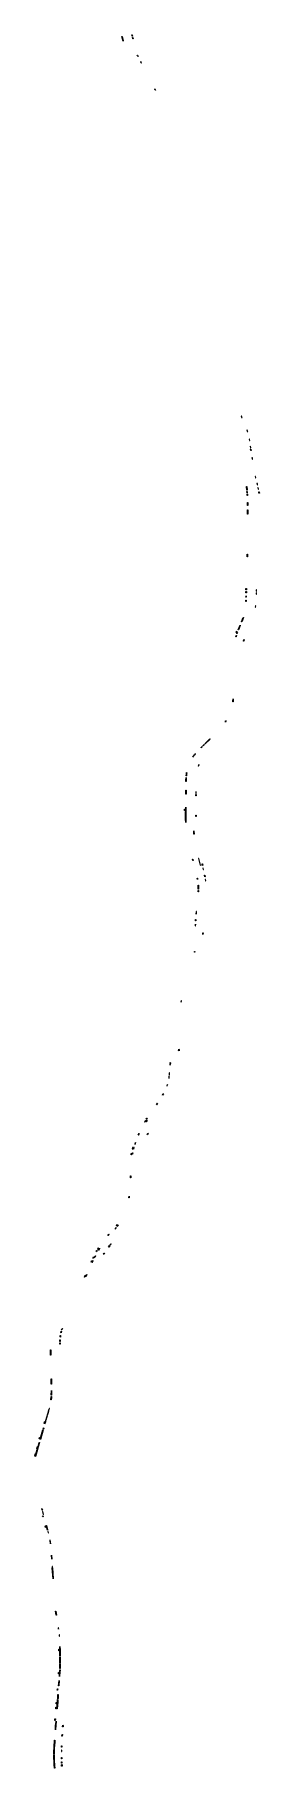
# Model space of a CAD drawing. Header units: metres. Extents: x 105338 to 106162, y 111797 to 118130.
import ezdxf

# ---------------------------------------------------------------- set-up
doc = ezdxf.new("R2010")
doc.units = ezdxf.units.M
doc.layers.add('35-RH-SUDS-ZONAS', color=92, linetype='CONTINUOUS', lineweight=20)

msp = doc.modelspace()

# ---------------------------------------------------------------- linework, layer by layer
at = {"layer": '35-RH-SUDS-ZONAS'}
for points in [[(105663.152, 118106.7283), (105662.2854, 118106.4856), (105658.3415, 118122.5184), (105659.2199, 118122.7146), (105663.152, 118106.7283)], [(105663.152, 118106.7283), (105662.2854, 118106.4856), (105658.3415, 118122.5184), (105659.2199, 118122.7146), (105663.152, 118106.7283)], [(105696.6149, 118124.6108), (105695.5382, 118124.3882), (105694.4857, 118129.4806), (105695.5625, 118129.7031), (105696.6149, 118124.6108)], [(105698.7603, 118114.2301), (105697.6836, 118114.0076), (105696.6311, 118119.1), (105697.734, 118119.2861), (105698.7603, 118114.2301)], [(105716.4977, 118049.7155), (105714.2728, 118054.4417), (105715.3585, 118054.9527), (105717.5731, 118050.2479), (105716.4977, 118049.7155)], [(105728.9655, 118026.2487), (105730.3677, 118027.0192), (105727.8636, 118031.5766), (105726.4611, 118030.8066), (105728.9655, 118026.2487)], [(105781.4846, 117926.9825), (105780.3265, 117926.3946), (105778.0592, 117931.0739), (105779.1251, 117931.6165), (105781.4846, 117926.9825)], [(106096.4905, 116730.8434), (106097.9753, 116731.4395), (106096.0853, 116736.2839), (106094.5943, 116735.702), (106096.4905, 116730.8434)], [(106116.93, 116685.0268), (106115.4088, 116684.4864), (106117.1488, 116679.6374), (106118.6706, 116680.1268), (106116.93, 116685.0268)], [(106125.1358, 116651.9331), (106124.0065, 116651.7528), (106124.7796, 116646.6246), (106125.9558, 116646.7982), (106125.1358, 116651.9331)], [(106129.4997, 116626.0994), (106127.9175, 116625.8645), (106128.6806, 116620.7209), (106130.2633, 116620.9557), (106129.4997, 116626.0994)], [(106131.486, 116610.3685), (106130.299, 116610.1923), (106129.5358, 116615.3361), (106130.7228, 116615.5122), (106131.486, 116610.3685)], [(106135.7231, 116584.1586), (106134.1405, 116583.9236), (106134.9036, 116578.7801), (106136.4868, 116579.015), (106135.7231, 116584.1586)], [(106116.3097, 116465.7243), (106115.4126, 116465.6517), (106114.3361, 116478.9797), (106115.2332, 116479.0521), (106116.3097, 116465.7243)], [(106147.4345, 116516.2763), (106146.2667, 116515.9999), (106147.4643, 116510.9395), (106148.632, 116511.216), (106147.4345, 116516.2763)], [(106153.9684, 116490.5495), (106152.4395, 116490.2035), (106153.5669, 116485.1522), (106155.1008, 116485.4743), (106153.9684, 116490.5495)], [(106157.1777, 116475.0162), (106156.0071, 116474.7551), (106157.1345, 116469.7038), (106158.31, 116469.941), (106157.1777, 116475.0162)], [(106117.2093, 116454.5869), (106116.3122, 116454.5144), (106115.8393, 116460.3689), (106116.7364, 116460.4415), (106117.2093, 116454.5869)], [(106117.7206, 116446.5929), (106116.878, 116446.5291), (106116.5016, 116451.2331), (106117.3987, 116451.3056), (106117.7206, 116446.5929)], [(106118.8991, 116409.7251), (106117.9998, 116409.7295), (106118.0352, 116420.441), (106118.9352, 116420.4459), (106118.8991, 116409.7251)], [(106161.5639, 116454.3915), (106159.9762, 116454.1923), (106159.1761, 116459.2795), (106160.7552, 116459.5282), (106161.5639, 116454.3915)], [(106118.7536, 116378.5064), (106117.8542, 116378.5109), (106117.9306, 116393.9857), (106118.8306, 116393.9813), (106118.7536, 116378.5064)], [(106117.9816, 116222.1524), (106117.0817, 116222.1569), (106117.1275, 116231.4282), (106118.0275, 116231.4238), (106117.9816, 116222.1524)], [(106113.7321, 116090.6961), (106112.1406, 116090.7051), (106112.1695, 116095.905), (106113.7577, 116095.8963), (106113.7321, 116090.6961)], [(106113.7845, 116101.2961), (106112.2004, 116101.3049), (106112.2293, 116106.5048), (106113.8101, 116106.496), (106113.7845, 116101.2961)], [(106150.9828, 116091.2386), (106149.8828, 116091.245), (106149.8523, 116086.045), (106150.9528, 116086.0387), (106150.9828, 116091.2386)], [(106151.045, 116101.8384), (106149.945, 116101.8449), (106149.9145, 116096.645), (106151.0145, 116096.6385), (106151.045, 116101.8384)], [(106113.2667, 116058.8464), (106111.6669, 116058.9113), (106111.8782, 116064.107), (106113.4748, 116064.0771), (106113.2667, 116058.8464)], [(106113.6503, 116074.7965), (106112.4502, 116074.8033), (106112.4793, 116080.0033), (106113.6664, 116079.956), (106113.6503, 116074.7965)], [(106148.2757, 116042.9306), (106147.191, 116043.1036), (106146.3701, 116037.9688), (106147.4565, 116037.7957), (106148.2757, 116042.9306)], [(106091.5544, 115971.6421), (106084.8645, 115955.05), (106084.0298, 115955.3865), (106090.7198, 115971.9786), (106091.5544, 115971.6421)], [(106096.0733, 115985.2192), (106102.1966, 116000.4058), (106103.0313, 116000.0692), (106096.908, 115984.8826), (106096.0733, 115985.2192)], [(106076.1705, 115929.9097), (106075.1342, 115930.2129), (106076.5998, 115935.2021), (106077.6706, 115934.9017), (106076.1705, 115929.9097)], [(106077.2526, 115945.2066), (106076.1294, 115945.6267), (106077.9514, 115950.4971), (106079.0669, 115950.0563), (106077.2526, 115945.2066)], [(106079.4679, 115940.3212), (106078.4506, 115940.6573), (106080.2489, 115945.5364), (106081.2667, 115945.2), (106079.4679, 115940.3212)], [(106104.4736, 115919.7587), (106105.5488, 115919.5258), (106104.4147, 115914.4436), (106103.3332, 115914.6476), (106104.4736, 115919.7587)], [(106065.5346, 115693.0397), (106064.3342, 115693.0929), (106064.5641, 115698.2878), (106065.7648, 115698.2792), (106065.5346, 115693.0397)], [(106065.7697, 115699.5028), (106064.8694, 115699.5049), (106064.9833, 115703.9074), (106065.8831, 115703.8868), (106065.7697, 115699.5028)], [(106037.2924, 115618.3682), (106035.9925, 115619.3035), (106039.0298, 115623.5243), (106040.3694, 115622.6485), (106037.2924, 115618.3682)], [(105948.8484, 115524.9399), (105948.2198, 115525.584), (105951.5356, 115528.7955), (105952.16, 115528.1498), (105948.8484, 115524.9399)], [(105955.9507, 115531.8131), (105955.325, 115532.4601), (105959.2317, 115536.2379), (105959.8574, 115535.5909), (105955.9507, 115531.8131)], [(105962.9378, 115538.5402), (105962.3122, 115539.1872), (105980.506, 115556.7805), (105981.1316, 115556.1336), (105962.9378, 115538.5402)], [(105918.2326, 115490.0095), (105918.2326, 115490.0095), (105924.2303, 115498.4781), (105927.5453, 115502.4822), (105926.8595, 115503.0651), (105923.5767, 115498.9679), (105920.4761, 115494.8027), (105917.4946, 115490.5002), (105918.2326, 115490.0095)], [(105941.0139, 115462.6149), (105939.9059, 115463.0824), (105937.86, 115458.2239), (105939.0051, 115457.8323), (105941.0139, 115462.6149)], [(105893.2831, 115400.8881), (105892.3822, 115400.897), (105892.43, 115406.5691), (105892.9474, 115416.529), (105893.813, 115416.4339), (105893.3434, 115407.0083), (105893.2831, 115400.8881)], [(105894.3142, 115421.9334), (105893.4196, 115422.0087), (105894.2057, 115428.8954), (105894.9304, 115433.8543), (105895.8175, 115433.6978), (105895.063, 115428.4909), (105894.3142, 115421.9334)], [(105892.8657, 115355.2222), (105891.9658, 115355.2279), (105892.0548, 115369.4227), (105892.9548, 115369.417), (105892.8657, 115355.2222)], [(105930.2815, 115348.7932), (105928.6816, 115348.8052), (105928.7222, 115354.0054), (105930.3222, 115353.993), (105930.2815, 115348.7932)], [(105930.4585, 115363.2144), (105928.8586, 115363.2269), (105928.8179, 115358.0266), (105930.4179, 115358.0146), (105930.4585, 115363.2144)], [(105888.892, 115295.658), (105887.692, 115295.6655), (105887.7241, 115300.8654), (105888.9246, 115300.858), (105888.892, 115295.658)], [(105892.4196, 115277.0087), (105892.3624, 115265.2071), (105892.5586, 115251.6333), (105891.6589, 115251.6108), (105891.4624, 115265.2033), (105891.5196, 115277.0131), (105892.4196, 115277.0087)], [(105891.5284, 115278.8224), (105891.6707, 115308.2015), (105892.5707, 115308.1959), (105892.4283, 115278.818), (105891.5284, 115278.8224)], [(105929.7952, 115278.4152), (105929.7554, 115273.2167), (105928.1555, 115273.2292), (105928.1961, 115278.4294), (105929.7952, 115278.4152)], [(105922.6988, 115208.7441), (105921.1836, 115208.6642), (105920.9463, 115221.7508), (105921.6411, 115221.7419), (105922.6988, 115208.7441)], [(105918.9694, 115112.9389), (105918.0959, 115112.7221), (105916.7599, 115118.1071), (105917.6334, 115118.3238), (105918.9694, 115112.9389)], [(105940.3329, 115120.3867), (105938.8199, 115120.0925), (105945.0555, 115095.3262), (105945.689, 115095.4729), (105940.3329, 115120.3867)], [(105952.925, 115100.4576), (105954.0179, 115095.3737), (105952.4542, 115095.0371), (105951.3612, 115100.1214), (105952.925, 115100.4576)], [(105955.9848, 115084.9307), (105954.8116, 115084.6784), (105955.9044, 115079.5951), (105957.0776, 115079.8473), (105955.9848, 115084.9307)], [(105935.4298, 115043.5378), (105934.5424, 115043.3878), (105933.7294, 115047.7488), (105934.6118, 115047.9262), (105935.4298, 115043.5378)], [(105938.4267, 115008.1218), (105937.5268, 115008.1394), (105937.5033, 115014.1881), (105937.1619, 115022.6927), (105938.0606, 115022.7652), (105938.3606, 115015.9505), (105938.4267, 115008.1218)], [(105963.031, 115054.0217), (105961.4525, 115053.7112), (105960.3793, 115058.7722), (105961.9435, 115059.1067), (105963.031, 115054.0217)], [(105964.691, 115043.4427), (105963.5134, 115043.2116), (105964.5086, 115038.1419), (105965.691, 115038.3483), (105964.691, 115043.4427)], [(105938.1152, 114998.553), (105937.2166, 114998.605), (105937.4387, 115003.8834), (105938.3282, 115003.8537), (105938.1152, 114998.553)], [(105927.9408, 114897.3332), (105928.839, 114897.2765), (105928.5869, 114893.0126), (105927.6884, 114893.0639), (105927.9408, 114897.3332)], [(105927.9408, 114897.3332), (105928.839, 114897.2765), (105928.5869, 114893.0126), (105927.6884, 114893.0639), (105927.9408, 114897.3332)], [(105930.3944, 114926.3801), (105929.4156, 114916.4281), (105930.3177, 114916.3394), (105931.2965, 114926.2914), (105930.3944, 114926.3801)], [(105930.3944, 114926.3801), (105929.4156, 114916.4281), (105930.3177, 114916.3394), (105931.2965, 114926.2914), (105930.3944, 114926.3801)], [(105930.3944, 114926.3801), (105929.4156, 114916.4281), (105930.3177, 114916.3394), (105931.2965, 114926.2914), (105930.3944, 114926.3801)], [(105930.3944, 114926.3801), (105929.4156, 114916.4281), (105930.3177, 114916.3394), (105931.2965, 114926.2914), (105930.3944, 114926.3801)], [(105927.8489, 114880.3656), (105926.9503, 114880.4152), (105926.655, 114874.636), (105927.554, 114874.5945), (105927.8489, 114880.3656)], [(105927.8489, 114880.3656), (105926.9503, 114880.4152), (105926.655, 114874.636), (105927.554, 114874.5945), (105927.8489, 114880.3656)], [(105927.8489, 114880.3656), (105926.9503, 114880.4152), (105926.655, 114874.636), (105927.554, 114874.5945), (105927.8489, 114880.3656)], [(105927.8489, 114880.3656), (105926.9503, 114880.4152), (105926.655, 114874.636), (105927.554, 114874.5945), (105927.8489, 114880.3656)], [(105954.3791, 114848.2676), (105955.08, 114848.2429), (105954.897, 114843.0461), (105954.1959, 114843.0566), (105954.3791, 114848.2676)], [(105954.3791, 114848.2676), (105955.08, 114848.2429), (105954.897, 114843.0461), (105954.1959, 114843.0566), (105954.3791, 114848.2676)], [(105954.3791, 114848.2676), (105955.08, 114848.2429), (105954.897, 114843.0461), (105954.1959, 114843.0566), (105954.3791, 114848.2676)], [(105954.3791, 114848.2676), (105955.08, 114848.2429), (105954.897, 114843.0461), (105954.1959, 114843.0566), (105954.3791, 114848.2676)], [(105925.3477, 114780.0702), (105925.2791, 114777.9794), (105924.452, 114778.0628), (105924.4482, 114780.0685), (105925.3477, 114780.0397), (105925.3477, 114780.0702)], [(105876.4408, 114600.8473), (105875.5914, 114601.1449), (105873.9381, 114596.4261), (105874.7875, 114596.1285), (105876.4408, 114600.8473)], [(105876.4408, 114600.8473), (105875.5914, 114601.1449), (105873.9381, 114596.4261), (105874.7875, 114596.1285), (105876.4408, 114600.8473)], [(105876.4408, 114600.8473), (105875.5914, 114601.1449), (105873.9381, 114596.4261), (105874.7875, 114596.1285), (105876.4408, 114600.8473)], [(105876.4408, 114600.8473), (105875.5914, 114601.1449), (105873.9381, 114596.4261), (105874.7875, 114596.1285), (105876.4408, 114600.8473)], [(105866.6772, 114423.2124), (105868.256, 114422.9554), (105867.4503, 114418.0175), (105865.8685, 114418.2579), (105866.6772, 114423.2124)], [(105866.6772, 114423.2124), (105868.256, 114422.9554), (105867.4503, 114418.0175), (105865.8685, 114418.2579), (105866.6772, 114423.2124)], [(105830.5205, 114317.4873), (105831.3643, 114324.7067), (105830.4692, 114324.8005), (105829.6312, 114317.6254), (105830.5205, 114317.4873)], [(105830.5205, 114317.4873), (105831.3643, 114324.7067), (105830.4692, 114324.8005), (105829.6312, 114317.6254), (105830.5205, 114317.4873)], [(105830.5205, 114317.4873), (105831.3643, 114324.7067), (105830.4692, 114324.8005), (105829.6312, 114317.6254), (105830.5205, 114317.4873)], [(105830.5205, 114317.4873), (105831.3643, 114324.7067), (105830.4692, 114324.8005), (105829.6312, 114317.6254), (105830.5205, 114317.4873)], [(105831.5718, 114337.1715), (105830.9898, 114330.2081), (105831.9242, 114330.1058), (105832.4671, 114337.0805), (105831.5718, 114337.1715)], [(105831.5718, 114337.1715), (105830.9898, 114330.2081), (105831.9242, 114330.1058), (105832.4671, 114337.0805), (105831.5718, 114337.1715)], [(105831.5718, 114337.1715), (105830.9898, 114330.2081), (105831.9242, 114330.1058), (105832.4671, 114337.0805), (105831.5718, 114337.1715)], [(105831.5718, 114337.1715), (105830.9898, 114330.2081), (105831.9242, 114330.1058), (105832.4671, 114337.0805), (105831.5718, 114337.1715)], [(105835.4086, 114370.325), (105834.5114, 114370.3963), (105834.165, 114365.9588), (105835.0617, 114365.8819), (105835.4086, 114370.325)], [(105835.647, 114374.309), (105835.4317, 114371.0592), (105834.5346, 114371.1304), (105834.7503, 114374.3859), (105835.647, 114374.309)], [(105810.0794, 114260.9255), (105806.977, 114255.7899), (105806.2066, 114256.2552), (105809.3091, 114261.3909), (105810.0794, 114260.9255)], [(105810.0794, 114260.9255), (105806.977, 114255.7899), (105806.2066, 114256.2552), (105809.3091, 114261.3909), (105810.0794, 114260.9255)], [(105810.0794, 114260.9255), (105806.977, 114255.7899), (105806.2066, 114256.2552), (105809.3091, 114261.3909), (105810.0794, 114260.9255)], [(105810.0794, 114260.9255), (105806.977, 114255.7899), (105806.2066, 114256.2552), (105809.3091, 114261.3909), (105810.0794, 114260.9255)], [(105823.8384, 114289.6457), (105825.4192, 114294.4887), (105824.5563, 114294.7445), (105823.002, 114289.9783), (105823.8384, 114289.6457)], [(105823.8384, 114289.6457), (105825.4192, 114294.4887), (105824.5563, 114294.7445), (105823.002, 114289.9783), (105823.8384, 114289.6457)], [(105823.8384, 114289.6457), (105825.4192, 114294.4887), (105824.5563, 114294.7445), (105823.002, 114289.9783), (105823.8384, 114289.6457)], [(105823.8384, 114289.6457), (105825.4192, 114294.4887), (105824.5563, 114294.7445), (105823.002, 114289.9783), (105823.8384, 114289.6457)], [(105788.9293, 114226.3932), (105785.2399, 114220.4037), (105784.4735, 114220.8757), (105788.1631, 114226.8652), (105788.9293, 114226.3932)], [(105788.9293, 114226.3932), (105785.2399, 114220.4037), (105784.4735, 114220.8757), (105788.1631, 114226.8652), (105788.9293, 114226.3932)], [(105788.9293, 114226.3932), (105785.2399, 114220.4037), (105784.4735, 114220.8757), (105788.1631, 114226.8652), (105788.9293, 114226.3932)], [(105788.9293, 114226.3932), (105785.2399, 114220.4037), (105784.4735, 114220.8757), (105788.1631, 114226.8652), (105788.9293, 114226.3932)], [(105743.8939, 114163.1955), (105741.1671, 114158.7678), (105742.5291, 114157.9291), (105745.2562, 114162.3564), (105743.8939, 114163.1955)], [(105743.8939, 114163.1955), (105741.1671, 114158.7678), (105742.5291, 114157.9291), (105745.2562, 114162.3564), (105743.8939, 114163.1955)], [(105743.8939, 114163.1955), (105741.1671, 114158.7678), (105742.5291, 114157.9291), (105745.2562, 114162.3564), (105743.8939, 114163.1955)], [(105743.8939, 114163.1955), (105741.1671, 114158.7678), (105742.5291, 114157.9291), (105745.2562, 114162.3564), (105743.8939, 114163.1955)], [(105750.5296, 114164.0643), (105746.8037, 114158.0158), (105746.0374, 114158.4878), (105749.7633, 114164.5363), (105750.5296, 114164.0643)], [(105750.5296, 114164.0643), (105746.8037, 114158.0158), (105746.0374, 114158.4878), (105749.7633, 114164.5363), (105750.5296, 114164.0643)], [(105748.0884, 114166.9543), (105746.7264, 114167.7931), (105749.4532, 114172.2208), (105750.8155, 114171.3816), (105748.0884, 114166.9543)], [(105748.0884, 114166.9543), (105746.7264, 114167.7931), (105749.4532, 114172.2208), (105750.8155, 114171.3816), (105748.0884, 114166.9543)], [(105748.0884, 114166.9543), (105746.7264, 114167.7931), (105749.4532, 114172.2208), (105750.8155, 114171.3816), (105748.0884, 114166.9543)], [(105748.0884, 114166.9543), (105746.7264, 114167.7931), (105749.4532, 114172.2208), (105750.8155, 114171.3816), (105748.0884, 114166.9543)], [(105697.2833, 114064.9434), (105696.0138, 114059.9008), (105697.5646, 114059.5105), (105698.8272, 114064.5231), (105697.2833, 114064.9434)], [(105697.2833, 114064.9434), (105696.0138, 114059.9008), (105697.5646, 114059.5105), (105698.8272, 114064.5231), (105697.2833, 114064.9434)], [(105697.2833, 114064.9434), (105696.0138, 114059.9008), (105697.5646, 114059.5105), (105698.8272, 114064.5231), (105697.2833, 114064.9434)], [(105697.2833, 114064.9434), (105696.0138, 114059.9008), (105697.5646, 114059.5105), (105698.8272, 114064.5231), (105697.2833, 114064.9434)], [(105701.4837, 114064.009), (105700.1893, 114058.8772), (105701.0641, 114058.666), (105702.3777, 114063.8698), (105701.4837, 114064.009)], [(105701.4837, 114064.009), (105700.1893, 114058.8772), (105701.0641, 114058.666), (105702.3777, 114063.8698), (105701.4837, 114064.009)], [(105701.4837, 114064.009), (105700.1893, 114058.8772), (105701.0641, 114058.666), (105702.3777, 114063.8698), (105701.4837, 114064.009)], [(105701.4837, 114064.009), (105700.1893, 114058.8772), (105701.0641, 114058.666), (105702.3777, 114063.8698), (105701.4837, 114064.009)], [(105707.3188, 114083.1856), (105705.2634, 114077.0392), (105706.1232, 114076.7731), (105707.3523, 114080.4963), (105707.5, 114081), (105707.8984, 114082.9913), (105707.3188, 114083.1856)], [(105707.3188, 114083.1856), (105705.2634, 114077.0392), (105706.1232, 114076.7731), (105707.3523, 114080.4963), (105707.5, 114081), (105707.8984, 114082.9913), (105707.3188, 114083.1856)], [(105707.3188, 114083.1856), (105705.2634, 114077.0392), (105706.1232, 114076.7731), (105707.3523, 114080.4963), (105707.5, 114081), (105707.8984, 114082.9913), (105707.3188, 114083.1856)], [(105707.3188, 114083.1856), (105705.2634, 114077.0392), (105706.1232, 114076.7731), (105707.3523, 114080.4963), (105707.5, 114081), (105707.8984, 114082.9913), (105707.3188, 114083.1856)], [(105721.7935, 114115.0914), (105718.9884, 114109.3474), (105718.1756, 114109.7338), (105720.9934, 114115.5035), (105721.7935, 114115.0914)], [(105721.7935, 114115.0914), (105718.9884, 114109.3474), (105718.1756, 114109.7338), (105720.9934, 114115.5035), (105721.7935, 114115.0914)], [(105749.9917, 114111.6131), (105752.4116, 114116.2586), (105753.8363, 114115.5186), (105751.44, 114110.9037), (105749.9917, 114111.6131)], [(105749.9917, 114111.6131), (105752.4116, 114116.2586), (105753.8363, 114115.5186), (105751.44, 114110.9037), (105749.9917, 114111.6131)], [(105749.9917, 114111.6131), (105752.4116, 114116.2586), (105753.8363, 114115.5186), (105751.44, 114110.9037), (105749.9917, 114111.6131)], [(105749.9917, 114111.6131), (105752.4116, 114116.2586), (105753.8363, 114115.5186), (105751.44, 114110.9037), (105749.9917, 114111.6131)], [(105692.4763, 114042.7119), (105694.0472, 114042.4146), (105693.1879, 114037.3185), (105691.6116, 114037.5843), (105692.4763, 114042.7119)], [(105692.4763, 114042.7119), (105694.0472, 114042.4146), (105693.1879, 114037.3185), (105691.6116, 114037.5843), (105692.4763, 114042.7119)], [(105698.0928, 114044.7656), (105697.3766, 114039.9503), (105696.4545, 114040.0964), (105697.2094, 114044.9373), (105698.0928, 114044.7656)], [(105698.0928, 114044.7656), (105697.3766, 114039.9503), (105696.4545, 114040.0964), (105697.2094, 114044.9373), (105698.0928, 114044.7656)], [(105691.0087, 113961.5027), (105690.5617, 113953.6588), (105689.6631, 113953.71), (105690.1101, 113961.5539), (105691.0087, 113961.5027)], [(105691.0087, 113961.5027), (105690.5617, 113953.6588), (105689.6631, 113953.71), (105690.1101, 113961.5539), (105691.0087, 113961.5027)], [(105691.0087, 113961.5027), (105690.5617, 113953.6588), (105689.6631, 113953.71), (105690.1101, 113961.5539), (105691.0087, 113961.5027)], [(105691.0087, 113961.5027), (105690.5617, 113953.6588), (105689.6631, 113953.71), (105690.1101, 113961.5539), (105691.0087, 113961.5027)], [(105684.9787, 113887.1361), (105684.0715, 113880.1951), (105683.1791, 113880.3118), (105684.0862, 113887.2527), (105684.9787, 113887.1361)], [(105684.9787, 113887.1361), (105684.0715, 113880.1951), (105683.1791, 113880.3118), (105684.0862, 113887.2527), (105684.9787, 113887.1361)], [(105684.9787, 113887.1361), (105684.0715, 113880.1951), (105683.1791, 113880.3118), (105684.0862, 113887.2527), (105684.9787, 113887.1361)], [(105684.9787, 113887.1361), (105684.0715, 113880.1951), (105683.1791, 113880.3118), (105684.0862, 113887.2527), (105684.9787, 113887.1361)], [(105608.1604, 113742.5325), (105606.9473, 113743.575), (105610.3365, 113747.5187), (105611.5499, 113746.4758), (105608.1604, 113742.5325)], [(105636.6871, 113771.7889), (105632.7761, 113767.2388), (105633.4586, 113766.6521), (105637.3697, 113771.2022), (105636.6871, 113771.7889)], [(105636.6871, 113771.7889), (105632.7761, 113767.2388), (105633.4586, 113766.6521), (105637.3697, 113771.2022), (105636.6871, 113771.7889)], [(105636.6871, 113771.7889), (105632.7761, 113767.2388), (105633.4586, 113766.6521), (105637.3697, 113771.2022), (105636.6871, 113771.7889)], [(105636.6871, 113771.7889), (105632.7761, 113767.2388), (105633.4586, 113766.6521), (105637.3697, 113771.2022), (105636.6871, 113771.7889)], [(105641.7461, 113781.8165), (105640.5314, 113782.8578), (105637.1421, 113778.9141), (105638.3552, 113777.8716), (105641.7461, 113781.8165)], [(105641.7461, 113781.8165), (105640.5314, 113782.8578), (105637.1421, 113778.9141), (105638.3552, 113777.8716), (105641.7461, 113781.8165)], [(105641.7461, 113781.8165), (105640.5314, 113782.8578), (105637.1421, 113778.9141), (105638.3552, 113777.8716), (105641.7461, 113781.8165)], [(105641.7461, 113781.8165), (105640.5314, 113782.8578), (105637.1421, 113778.9141), (105638.3552, 113777.8716), (105641.7461, 113781.8165)], [(105645.2616, 113780.3822), (105640.8896, 113775.2973), (105640.2071, 113775.884), (105644.5788, 113780.9685), (105645.2616, 113780.3822)], [(105645.2616, 113780.3822), (105640.8896, 113775.2973), (105640.2071, 113775.884), (105644.5788, 113780.9685), (105645.2616, 113780.3822)], [(105645.2616, 113780.3822), (105640.8896, 113775.2973), (105640.2071, 113775.884), (105644.5788, 113780.9685), (105645.2616, 113780.3822)], [(105645.2616, 113780.3822), (105640.8896, 113775.2973), (105640.2071, 113775.884), (105644.5788, 113780.9685), (105645.2616, 113780.3822)], [(105563.4445, 113683.9788), (105565.8899, 113688.6798), (105567.2777, 113687.8867), (105564.8067, 113683.3489), (105563.4445, 113683.9788)], [(105563.4445, 113683.9788), (105565.8899, 113688.6798), (105567.2777, 113687.8867), (105564.8067, 113683.3489), (105563.4445, 113683.9788)], [(105563.4445, 113683.9788), (105565.8899, 113688.6798), (105567.2777, 113687.8867), (105564.8067, 113683.3489), (105563.4445, 113683.9788)], [(105563.4445, 113683.9788), (105565.8899, 113688.6798), (105567.2777, 113687.8867), (105564.8067, 113683.3489), (105563.4445, 113683.9788)], [(105569.9395, 113692.5413), (105572.6031, 113696.9595), (105571.2573, 113697.8193), (105568.4853, 113693.4186), (105569.9395, 113692.5413)], [(105569.9395, 113692.5413), (105572.6031, 113696.9595), (105571.2573, 113697.8193), (105568.4853, 113693.4186), (105569.9395, 113692.5413)], [(105569.9395, 113692.5413), (105572.6031, 113696.9595), (105571.2573, 113697.8193), (105568.4853, 113693.4186), (105569.9395, 113692.5413)], [(105569.9395, 113692.5413), (105572.6031, 113696.9595), (105571.2573, 113697.8193), (105568.4853, 113693.4186), (105569.9395, 113692.5413)], [(105576.2842, 113696.0584), (105572.3557, 113689.5685), (105571.5715, 113690.0101), (105575.5, 113696.5), (105576.2842, 113696.0584)], [(105576.2842, 113696.0584), (105572.3557, 113689.5685), (105571.5715, 113690.0101), (105575.5, 113696.5), (105576.2842, 113696.0584)], [(105612.0865, 113705.8517), (105613.3477, 113704.8647), (105610.1427, 113700.7698), (105608.8827, 113701.7561), (105612.0865, 113705.8517)], [(105612.0866, 113705.8516), (105613.3478, 113704.8646), (105610.1429, 113700.7697), (105608.8828, 113701.756), (105612.0866, 113705.8516)], [(105612.0866, 113705.8516), (105613.3478, 113704.8646), (105610.1429, 113700.7697), (105608.8828, 113701.756), (105612.0866, 113705.8516)], [(105617.8671, 113712.5521), (105619.089, 113711.4983), (105615.6639, 113707.5856), (105614.4306, 113708.6073), (105617.8671, 113712.5521)], [(105617.8671, 113712.5521), (105619.089, 113711.4983), (105615.6639, 113707.5856), (105614.4306, 113708.6073), (105617.8671, 113712.5521)], [(105617.8671, 113712.5521), (105619.089, 113711.4983), (105615.6639, 113707.5856), (105614.4306, 113708.6073), (105617.8671, 113712.5521)], [(105617.8671, 113712.5521), (105619.089, 113711.4983), (105615.6639, 113707.5856), (105614.4306, 113708.6073), (105617.8671, 113712.5521)], [(105548.6793, 113649.9489), (105546.4955, 113645.2291), (105545.0438, 113645.9006), (105547.2273, 113650.6208), (105548.6793, 113649.9489)], [(105548.6793, 113649.9489), (105546.4955, 113645.2291), (105545.0438, 113645.9006), (105547.2273, 113650.6208), (105548.6793, 113649.9489)], [(105548.6793, 113649.9489), (105546.4955, 113645.2291), (105545.0438, 113645.9006), (105547.2273, 113650.6208), (105548.6793, 113649.9489)], [(105548.6793, 113649.9489), (105546.4955, 113645.2291), (105545.0438, 113645.9006), (105547.2273, 113650.6208), (105548.6793, 113649.9489)], [(105551.8141, 113650.2984), (105549.7103, 113645.7625), (105550.5268, 113645.3839), (105552.6305, 113649.9197), (105551.8141, 113650.2984)], [(105551.8141, 113650.2984), (105549.7103, 113645.7625), (105550.5268, 113645.3839), (105552.6305, 113649.9197), (105551.8141, 113650.2984)], [(105551.8141, 113650.2984), (105549.7103, 113645.7625), (105550.5268, 113645.3839), (105552.6305, 113649.9197), (105551.8141, 113650.2984)], [(105551.8141, 113650.2984), (105549.7103, 113645.7625), (105550.5268, 113645.3839), (105552.6305, 113649.9197), (105551.8141, 113650.2984)], [(105553.166, 113659.6004), (105551.7417, 113660.0964), (105553.7021, 113665.146), (105555.4094, 113664.3144), (105553.166, 113659.6004)], [(105561.4987, 113668.8478), (105558.5444, 113662.6726), (105557.728, 113663.0512), (105560.6955, 113669.2412), (105561.4987, 113668.8478)], [(105561.4987, 113668.8478), (105558.5444, 113662.6726), (105557.728, 113663.0512), (105560.6955, 113669.2412), (105561.4987, 113668.8478)], [(105561.4987, 113668.8478), (105558.5444, 113662.6726), (105557.728, 113663.0512), (105560.6955, 113669.2412), (105561.4987, 113668.8478)], [(105561.4987, 113668.8478), (105558.5444, 113662.6726), (105557.728, 113663.0512), (105560.6955, 113669.2412), (105561.4987, 113668.8478)], [(105593.5464, 113678.8026), (105594.5977, 113678.2214), (105592.0819, 113673.6705), (105591.0134, 113674.2195), (105593.5464, 113678.8026)], [(105593.5464, 113678.8026), (105594.5977, 113678.2214), (105592.0819, 113673.6705), (105591.0134, 113674.2195), (105593.5464, 113678.8026)], [(105593.5464, 113678.8026), (105594.5977, 113678.2214), (105592.0819, 113673.6705), (105591.0134, 113674.2195), (105593.5464, 113678.8026)], [(105593.5464, 113678.8026), (105594.5977, 113678.2214), (105592.0819, 113673.6705), (105591.0134, 113674.2195), (105593.5464, 113678.8026)], [(105523.6757, 113595.9688), (105522.5864, 113596.4723), (105520.3995, 113591.7545), (105521.4883, 113591.2498), (105523.6757, 113595.9688)], [(105523.6757, 113595.9688), (105522.5864, 113596.4723), (105520.3995, 113591.7545), (105521.4883, 113591.2498), (105523.6757, 113595.9688)], [(105529.7195, 113600.4059), (105525.9079, 113592.2798), (105525.0914, 113592.6584), (105528.9031, 113600.7846), (105529.7195, 113600.4059)], [(105529.7195, 113600.4059), (105525.9079, 113592.2798), (105525.0914, 113592.6584), (105528.9031, 113600.7846), (105529.7195, 113600.4059)], [(105529.7195, 113600.4059), (105525.9079, 113592.2798), (105525.0914, 113592.6584), (105528.9031, 113600.7846), (105529.7195, 113600.4059)], [(105529.7195, 113600.4059), (105525.9079, 113592.2798), (105525.0914, 113592.6584), (105528.9031, 113600.7846), (105529.7195, 113600.4059)], [(105432.3105, 113377.4978), (105433.502, 113377.3387), (105432.8139, 113372.1844), (105431.6155, 113372.2842), (105432.3105, 113377.4978)], [(105432.3105, 113377.4978), (105433.502, 113377.3387), (105432.8139, 113372.1844), (105431.6155, 113372.2842), (105432.3105, 113377.4978)], [(105432.3105, 113377.4978), (105433.502, 113377.3387), (105432.8139, 113372.1844), (105431.6155, 113372.2842), (105432.3105, 113377.4978)], [(105432.3105, 113377.4978), (105433.502, 113377.3387), (105432.8139, 113372.1844), (105431.6155, 113372.2842), (105432.3105, 113377.4978)], [(105435.6055, 113393.2268), (105437.1595, 113392.8391), (105435.8999, 113387.7936), (105434.3338, 113388.1228), (105435.6055, 113393.2268)], [(105435.6055, 113393.2268), (105437.1595, 113392.8391), (105435.8999, 113387.7936), (105434.3338, 113388.1228), (105435.6055, 113393.2268)], [(105435.6055, 113393.2268), (105437.1595, 113392.8391), (105435.8999, 113387.7936), (105434.3338, 113388.1228), (105435.6055, 113393.2268)], [(105435.6055, 113393.2268), (105437.1595, 113392.8391), (105435.8999, 113387.7936), (105434.3338, 113388.1228), (105435.6055, 113393.2268)], [(105438.8058, 113403.465), (105440.3241, 113402.9519), (105438.6597, 113398.0254), (105437.1206, 113398.4722), (105438.8058, 113403.465)], [(105438.8058, 113403.465), (105440.3241, 113402.9519), (105438.6597, 113398.0254), (105437.1206, 113398.4722), (105438.8058, 113403.465)], [(105438.8058, 113403.465), (105440.3241, 113402.9519), (105438.6597, 113398.0254), (105437.1206, 113398.4722), (105438.8058, 113403.465)], [(105438.8058, 113403.465), (105440.3241, 113402.9519), (105438.6597, 113398.0254), (105437.1206, 113398.4722), (105438.8058, 113403.465)], [(105396.5839, 113325.3919), (105397.4839, 113325.3836), (105397.4898, 113321.1506), (105397.7889, 113306.3177), (105396.8892, 113306.2979), (105396.5839, 113325.3919)], [(105430.5577, 113350.855), (105432.158, 113350.8698), (105432.2061, 113345.67), (105430.6065, 113345.6335), (105430.5577, 113350.855)], [(105430.5577, 113350.855), (105432.158, 113350.8698), (105432.2061, 113345.67), (105430.6065, 113345.6335), (105430.5577, 113350.855)], [(105430.5577, 113350.855), (105432.158, 113350.8698), (105432.2061, 113345.67), (105430.6065, 113345.6335), (105430.5577, 113350.855)], [(105430.5577, 113350.855), (105432.158, 113350.8698), (105432.2061, 113345.67), (105430.6065, 113345.6335), (105430.5577, 113350.855)], [(105430.7755, 113361.5188), (105432.3759, 113361.4665), (105432.206, 113356.2695), (105430.6051, 113356.2841), (105430.7755, 113361.5188)], [(105430.7755, 113361.5188), (105432.3759, 113361.4665), (105432.206, 113356.2695), (105430.6051, 113356.2841), (105430.7755, 113361.5188)], [(105430.7755, 113361.5188), (105432.3759, 113361.4665), (105432.206, 113356.2695), (105430.6051, 113356.2841), (105430.7755, 113361.5188)], [(105430.7755, 113361.5188), (105432.3759, 113361.4665), (105432.206, 113356.2695), (105430.6051, 113356.2841), (105430.7755, 113361.5188)], [(105399.7156, 113219.6036), (105400.1517, 113199.8281), (105399.252, 113199.8083), (105398.8158, 113219.5838), (105399.7156, 113219.6036)], [(105399.7156, 113219.6036), (105400.1517, 113199.8281), (105399.252, 113199.8083), (105398.8158, 113219.5838), (105399.7156, 113219.6036)], [(105399.7156, 113219.6036), (105400.1517, 113199.8281), (105399.252, 113199.8083), (105398.8158, 113219.5838), (105399.7156, 113219.6036)], [(105399.7156, 113219.6036), (105400.1517, 113199.8281), (105399.252, 113199.8083), (105398.8158, 113219.5838), (105399.7156, 113219.6036)], [(105400.6384, 113176.5224), (105400.5, 113162), (105400.414, 113159.1644), (105399.5149, 113159.2054), (105399.7386, 113176.5025), (105400.6384, 113176.5224)], [(105400.6384, 113176.5224), (105400.5, 113162), (105400.414, 113159.1644), (105399.5149, 113159.2054), (105399.7386, 113176.5025), (105400.6384, 113176.5224)], [(105400.6384, 113176.5224), (105400.5, 113162), (105400.414, 113159.1644), (105399.5149, 113159.2054), (105399.7386, 113176.5025), (105400.6384, 113176.5224)], [(105400.6384, 113176.5224), (105400.5, 113162), (105400.414, 113159.1644), (105399.5149, 113159.2054), (105399.7386, 113176.5025), (105400.6384, 113176.5224)], [(105385.6476, 113086.8019), (105386, 113088), (105388, 113095), (105390, 113102), (105391, 113105.5), (105392, 113109), (105392.5209, 113111.0646), (105391.6808, 113111.2899), (105390.3599, 113106.4845), (105389.4924, 113103.4115), (105388.5, 113100), (105387.5, 113096.5), (105386.5, 113093), (105385, 113088), (105384.7336, 113087.0675), (105385.6476, 113086.8019)], [(105385.6476, 113086.8019), (105386, 113088), (105388, 113095), (105390, 113102), (105391, 113105.5), (105392, 113109), (105392.5209, 113111.0646), (105391.6808, 113111.2899), (105390.3599, 113106.4845), (105389.4924, 113103.4115), (105388.5, 113100), (105387.5, 113096.5), (105386.5, 113093), (105385, 113088), (105384.7336, 113087.0675), (105385.6476, 113086.8019)], [(105400.2364, 113155.1469), (105399.9315, 113150.8333), (105399.1464, 113142.9518), (105398.3516, 113143.0292), (105399.3328, 113155.2096), (105400.2364, 113155.1469)], [(105400.2364, 113155.1469), (105399.9315, 113150.8333), (105399.1464, 113142.9518), (105398.3516, 113143.0292), (105399.3328, 113155.2096), (105400.2364, 113155.1469)], [(105400.2364, 113155.1469), (105399.9315, 113150.8333), (105399.1464, 113142.9518), (105398.3516, 113143.0292), (105399.3328, 113155.2096), (105400.2364, 113155.1469)], [(105400.2364, 113155.1469), (105399.9315, 113150.8333), (105399.1464, 113142.9518), (105398.3516, 113143.0292), (105399.3328, 113155.2096), (105400.2364, 113155.1469)], [(105373.5135, 113057.5396), (105374.9654, 113062.5328), (105374.0052, 113062.812), (105372.6493, 113057.7909), (105373.5135, 113057.5396)], [(105383.983, 113084.4406), (105382, 113077.5), (105380.5, 113072.5), (105378.5, 113065.5), (105377, 113060.5), (105375.4308, 113055.3454), (105376.3911, 113055.0662), (105379, 113064), (105381, 113071), (105382.5, 113076), (105383.5, 113079.5), (105384.8809, 113084.195), (105383.983, 113084.4406)], [(105383.983, 113084.4406), (105382, 113077.5), (105380.5, 113072.5), (105378.5, 113065.5), (105377, 113060.5), (105375.4308, 113055.3454), (105376.3911, 113055.0662), (105379, 113064), (105381, 113071), (105382.5, 113076), (105383.5, 113079.5), (105384.8779, 113084.1849), (105383.983, 113084.4406)], [(105356.3699, 112986.2349), (105349.5308, 112962.6921), (105348.6666, 112962.9434), (105355.5057, 112986.4862), (105356.3699, 112986.2349)], [(105356.3699, 112986.2349), (105349.5308, 112962.6921), (105348.6666, 112962.9434), (105355.5057, 112986.4862), (105356.3699, 112986.2349)], [(105356.376, 112986.233), (105349.5308, 112962.6921), (105348.6666, 112962.9434), (105355.5118, 112986.4843), (105356.376, 112986.233)], [(105356.376, 112986.233), (105349.5308, 112962.6921), (105348.6666, 112962.9434), (105355.5118, 112986.4843), (105356.376, 112986.233)], [(105357.785, 113005.2652), (105356.333, 113000.272), (105355.3449, 113000.4552), (105356.9207, 113005.5165), (105357.785, 113005.2652)], [(105369.9133, 113032.7889), (105359.8617, 112998.2206), (105358.9975, 112998.4719), (105369.0491, 113033.0402), (105369.9133, 113032.7889)], [(105369.9133, 113032.7889), (105359.8617, 112998.2206), (105358.9975, 112998.4719), (105369.0491, 113033.0402), (105369.9133, 113032.7889)], [(105369.9133, 113032.7889), (105359.8617, 112998.2206), (105358.9975, 112998.4719), (105369.0491, 113033.0402), (105369.9133, 113032.7889)], [(105369.9133, 113032.7889), (105359.8617, 112998.2206), (105358.9975, 112998.4719), (105369.0491, 113033.0402), (105369.9133, 113032.7889)], [(105370.6114, 113035.1895), (105369.7472, 113035.4407), (105370.9634, 113039.9817), (105371.9237, 113039.7025), (105370.6114, 113035.1895)], [(105370.6114, 113035.1895), (105369.7472, 113035.4407), (105370.9634, 113039.9817), (105371.9237, 113039.7025), (105370.6114, 113035.1895)], [(105370.6114, 113035.1895), (105369.7472, 113035.4407), (105370.9634, 113039.9817), (105371.9237, 113039.7025), (105370.6114, 113035.1895)], [(105370.6114, 113035.1895), (105369.7472, 113035.4407), (105370.9634, 113039.9817), (105371.9237, 113039.7025), (105370.6114, 113035.1895)], [(105339.7559, 112944.1872), (105338.3359, 112939.1848), (105338.913, 112939.021), (105340.3382, 112943.9698), (105339.7559, 112944.1872)], [(105339.7559, 112944.1872), (105338.3359, 112939.1848), (105338.913, 112939.021), (105340.3382, 112943.9698), (105339.7559, 112944.1872)], [(105339.7559, 112944.1872), (105338.3359, 112939.1848), (105338.913, 112939.021), (105340.3382, 112943.9698), (105339.7559, 112944.1872)], [(105339.7559, 112944.1872), (105338.3359, 112939.1848), (105338.913, 112939.021), (105340.3382, 112943.9698), (105339.7559, 112944.1872)], [(105348.9724, 112960.7717), (105341.7982, 112936.0446), (105340.8433, 112936.262), (105348.1082, 112961.023), (105348.9724, 112960.7717)], [(105348.9724, 112960.7717), (105341.7982, 112936.0446), (105340.8433, 112936.262), (105348.1082, 112961.023), (105348.9724, 112960.7717)], [(105346.2972, 112964.4648), (105347.7491, 112969.4579), (105346.7893, 112969.737), (105345.3374, 112964.7438), (105346.2972, 112964.4648)], [(105346.2972, 112964.4648), (105347.7491, 112969.4579), (105346.7893, 112969.737), (105345.3374, 112964.7438), (105346.2972, 112964.4648)], [(105346.2972, 112964.4648), (105347.7491, 112969.4579), (105346.7893, 112969.737), (105345.3374, 112964.7438), (105346.2972, 112964.4648)], [(105346.2972, 112964.4648), (105347.7491, 112969.4579), (105346.7893, 112969.737), (105345.3374, 112964.7438), (105346.2972, 112964.4648)], [(105365.3828, 112745.5896), (105366.7944, 112740.2738), (105365.9246, 112740.0428), (105364.5129, 112745.3586), (105365.3828, 112745.5896)], [(105365.3828, 112745.5896), (105366.7944, 112740.2738), (105365.9246, 112740.0428), (105364.5129, 112745.3586), (105365.3828, 112745.5896)], [(105365.3828, 112745.5896), (105366.7944, 112740.2738), (105365.9246, 112740.0428), (105364.5129, 112745.3586), (105365.3828, 112745.5896)], [(105365.3828, 112745.5896), (105366.7944, 112740.2738), (105365.9246, 112740.0428), (105364.5129, 112745.3586), (105365.3828, 112745.5896)], [(105368.2061, 112734.9581), (105367.3362, 112734.7271), (105370.3243, 112723.5744), (105371.1306, 112723.8824), (105368.2061, 112734.9581)], [(105368.2061, 112734.9581), (105367.3362, 112734.7271), (105370.3243, 112723.5744), (105371.1306, 112723.8824), (105368.2061, 112734.9581)], [(105368.2061, 112734.9581), (105367.3362, 112734.7271), (105370.3243, 112723.5744), (105371.1306, 112723.8824), (105368.2061, 112734.9581)], [(105368.2061, 112734.9581), (105367.3362, 112734.7271), (105370.3243, 112723.5744), (105371.1306, 112723.8824), (105368.2061, 112734.9581)], [(105368.8601, 112718.4692), (105369.6641, 112715.5224), (105367.973, 112715.0734), (105367.2658, 112718.0458), (105368.8601, 112718.4692)], [(105368.8601, 112718.4692), (105369.6641, 112715.5224), (105367.973, 112715.0734), (105367.2658, 112718.0458), (105368.8601, 112718.4692)], [(105368.8601, 112718.4692), (105369.6641, 112715.5224), (105367.973, 112715.0734), (105367.2658, 112718.0458), (105368.8601, 112718.4692)], [(105368.8601, 112718.4692), (105369.6641, 112715.5224), (105367.973, 112715.0734), (105367.2658, 112718.0458), (105368.8601, 112718.4692)], [(105378.5353, 112682.0364), (105379.8699, 112677.0106), (105378.276, 112676.5873), (105376.9414, 112681.6131), (105378.5353, 112682.0364)], [(105378.5353, 112682.0364), (105379.8699, 112677.0106), (105378.276, 112676.5873), (105376.9414, 112681.6131), (105378.5353, 112682.0364)], [(105378.5353, 112682.0364), (105379.8699, 112677.0106), (105378.276, 112676.5873), (105376.9414, 112681.6131), (105378.5353, 112682.0364)], [(105378.5353, 112682.0364), (105379.8699, 112677.0106), (105378.276, 112676.5873), (105376.9414, 112681.6131), (105378.5353, 112682.0364)], [(105382, 112683), (105386.1477, 112667.3866), (105385.277, 112667.1587), (105381, 112683), (105382, 112683)], [(105382, 112683), (105386.1477, 112667.3866), (105385.277, 112667.1587), (105381, 112683), (105382, 112683)], [(105382, 112683), (105386.1477, 112667.3866), (105385.277, 112667.1587), (105381, 112683), (105382, 112683)], [(105382, 112683), (105386.1477, 112667.3866), (105385.277, 112667.1587), (105381, 112683), (105382, 112683)], [(105388.9735, 112656.5081), (105387.5406, 112662.0659), (105386.6732, 112661.8389), (105388.0998, 112656.2903), (105388.9735, 112656.5081)], [(105388.9735, 112656.5081), (105387.5406, 112662.0659), (105386.6732, 112661.8389), (105388.0998, 112656.2903), (105388.9735, 112656.5081)], [(105388.9735, 112656.5081), (105387.5406, 112662.0659), (105386.6732, 112661.8389), (105388.0998, 112656.2903), (105388.9735, 112656.5081)], [(105388.9735, 112656.5081), (105387.5406, 112662.0659), (105386.6732, 112661.8389), (105388.0998, 112656.2903), (105388.9735, 112656.5081)], [(105395.1009, 112629.7157), (105394.2156, 112629.5537), (105396.2035, 112617.0596), (105397.0936, 112617.1917), (105395.1009, 112629.7157)], [(105400.7943, 112575.6397), (105401.8617, 112560.6777), (105400.9669, 112560.6139), (105399.8995, 112575.5759), (105400.7943, 112575.6397)], [(105400.7943, 112575.6397), (105401.8617, 112560.6777), (105400.9669, 112560.6139), (105399.8995, 112575.5759), (105400.7943, 112575.6397)], [(105400.7943, 112575.6397), (105401.8617, 112560.6777), (105400.9669, 112560.6139), (105399.8995, 112575.5759), (105400.7943, 112575.6397)], [(105400.7943, 112575.6397), (105401.8617, 112560.6777), (105400.9669, 112560.6139), (105399.8995, 112575.5759), (105400.7943, 112575.6397)], [(105403.72, 112534.2814), (105402.7826, 112534.0652), (105403.0444, 112528.6142), (105404.0647, 112528.874), (105403.72, 112534.2814)], [(105403.72, 112534.2814), (105402.7826, 112534.0652), (105403.0444, 112528.6142), (105404.0647, 112528.874), (105403.72, 112534.2814)], [(105403.72, 112534.2814), (105402.7826, 112534.0652), (105403.0444, 112528.6142), (105404.0647, 112528.874), (105403.72, 112534.2814)], [(105403.72, 112534.2814), (105402.7826, 112534.0652), (105403.0444, 112528.6142), (105404.0647, 112528.874), (105403.72, 112534.2814)], [(105404.0647, 112528.874), (105406.8306, 112488.9697), (105405.9871, 112488.8867), (105403.0444, 112528.6142), (105404.0647, 112528.874)], [(105404.0647, 112528.874), (105406.8306, 112488.9697), (105405.9871, 112488.8867), (105403.0444, 112528.6142), (105404.0647, 112528.874)], [(105404.0647, 112528.874), (105406.8306, 112488.9697), (105405.9871, 112488.8867), (105403.0444, 112528.6142), (105404.0647, 112528.874)], [(105404.0647, 112528.874), (105406.8306, 112488.9697), (105405.9871, 112488.8867), (105403.0444, 112528.6142), (105404.0647, 112528.874)], [(105415.8674, 112371.2304), (105418.212, 112356.1063), (105417.3231, 112355.9657), (105414.9755, 112371.1095), (105415.8674, 112371.2304)], [(105415.8674, 112371.2304), (105418.212, 112356.1063), (105417.3231, 112355.9657), (105414.9755, 112371.1095), (105415.8674, 112371.2304)], [(105415.8674, 112371.2304), (105418.212, 112356.1063), (105417.3231, 112355.9657), (105414.9755, 112371.1095), (105415.8674, 112371.2304)], [(105415.8674, 112371.2304), (105418.212, 112356.1063), (105417.3231, 112355.9657), (105414.9755, 112371.1095), (105415.8674, 112371.2304)], [(105425.3345, 112305.3139), (105426.2235, 112305.454), (105425.5167, 112309.9229), (105424.6277, 112309.7823), (105425.3345, 112305.3139)], [(105425.3345, 112305.3139), (105426.2235, 112305.454), (105425.5167, 112309.9229), (105424.6277, 112309.7823), (105425.3345, 112305.3139)], [(105425.3345, 112305.3139), (105426.2235, 112305.454), (105425.5167, 112309.9229), (105424.6277, 112309.7823), (105425.3345, 112305.3139)], [(105425.3345, 112305.3139), (105426.2235, 112305.454), (105425.5167, 112309.9229), (105424.6277, 112309.7823), (105425.3345, 112305.3139)], [(105427.8624, 112231.3911), (105427.9393, 112226.1917), (105426.7395, 112226.1739), (105426.5625, 112231.3719), (105427.8624, 112231.3911)], [(105427.8624, 112231.3911), (105427.9393, 112226.1917), (105426.7395, 112226.1739), (105426.5625, 112231.3719), (105427.8624, 112231.3911)], [(105427.8624, 112231.3911), (105427.9393, 112226.1917), (105426.7395, 112226.1739), (105426.5625, 112231.3719), (105427.8624, 112231.3911)], [(105427.8624, 112231.3911), (105427.9393, 112226.1917), (105426.7395, 112226.1739), (105426.5625, 112231.3719), (105427.8624, 112231.3911)], [(105428.8795, 112279.7271), (105429.7725, 112279.8394), (105429.2055, 112284.3282), (105428.3126, 112284.2154), (105428.8795, 112279.7271)], [(105430.9562, 112206.955), (105430.5, 112232.5), (105430.42, 112241.0263), (105431.3199, 112241.0397), (105431.5, 112230), (105431.5, 112227), (105431.5, 112224.5), (105431.7619, 112206.955), (105430.9562, 112206.955)], [(105432.107, 112178.5261), (105432, 112172), (105431.7099, 112161.1355), (105430.8645, 112161.1836), (105431, 112168.5), (105431.1693, 112178.504), (105432.107, 112178.5261)], [(105432.107, 112178.5261), (105432, 112172), (105431.7099, 112161.1355), (105430.8645, 112161.1836), (105431, 112168.5), (105431.1693, 112178.504), (105432.107, 112178.5261)], [(105432.107, 112178.5261), (105432, 112172), (105431.7099, 112161.1355), (105430.8645, 112161.1836), (105431, 112168.5), (105431.1693, 112178.504), (105432.107, 112178.5261)], [(105432.107, 112178.5261), (105432, 112172), (105431.7099, 112161.1355), (105430.8645, 112161.1836), (105431, 112168.5), (105431.1693, 112178.504), (105432.107, 112178.5261)], [(105431.802, 112204.2648), (105432, 112191), (105432.1428, 112180.5488), (105431.2448, 112180.5105), (105431, 112198), (105431, 112204.2529), (105431.802, 112204.2648)], [(105427.3069, 112146.5078), (105426.9258, 112141.2179), (105425.8416, 112141.2591), (105426.1344, 112146.575), (105427.3069, 112146.5078)], [(105427.3069, 112146.5078), (105426.9258, 112141.2179), (105425.8416, 112141.2591), (105426.1344, 112146.575), (105427.3069, 112146.5078)], [(105428.7216, 112116.904), (105427.3074, 112097.9183), (105426.4074, 112097.9854), (105427.8236, 112116.9647), (105428.7216, 112116.904)], [(105428.7216, 112116.904), (105427.3074, 112097.9183), (105426.4074, 112097.9854), (105427.8236, 112116.9647), (105428.7216, 112116.904)], [(105431.5, 112156.5), (105431, 112148), (105430, 112134), (105429.8831, 112132.4714), (105428.9829, 112132.5013), (105429.5, 112139.5), (105430, 112146.5), (105430.5, 112154), (105430.4882, 112156.5006), (105431.5, 112156.5)], [(105431.5, 112156.5), (105431, 112148), (105430, 112134), (105429.8831, 112132.4714), (105428.9829, 112132.5013), (105429.5, 112139.5), (105430, 112146.5), (105430.5, 112154), (105430.4882, 112156.5006), (105431.5, 112156.5)], [(105419.1613, 112037.1591), (105418.7744, 112031.9735), (105417.0795, 112032.1), (105417.4516, 112037.0861), (105419.1613, 112037.1591)], [(105419.1613, 112037.1591), (105418.7744, 112031.9735), (105417.0795, 112032.1), (105417.4516, 112037.0861), (105419.1613, 112037.1591)], [(105419.1613, 112037.1591), (105418.7744, 112031.9735), (105417.0795, 112032.1), (105417.4516, 112037.0861), (105419.1613, 112037.1591)], [(105419.1613, 112037.1591), (105418.7744, 112031.9735), (105417.0795, 112032.1), (105417.4516, 112037.0861), (105419.1613, 112037.1591)], [(105423.394, 112045.504), (105422.9834, 112040.0012), (105421.0463, 112014.0415), (105420.1414, 112014.0087), (105422.0432, 112039.4968), (105422.4965, 112045.571), (105423.394, 112045.504)], [(105422.9038, 112087.3165), (105422.5169, 112082.1309), (105421.3202, 112082.2202), (105421.7072, 112087.4058), (105422.9038, 112087.3165)], [(105422.9038, 112087.3165), (105422.5169, 112082.1309), (105421.3202, 112082.2202), (105421.7072, 112087.4058), (105422.9038, 112087.3165)], [(105422.9038, 112087.3165), (105422.5169, 112082.1309), (105421.3202, 112082.2202), (105421.7072, 112087.4058), (105422.9038, 112087.3165)], [(105422.9038, 112087.3165), (105422.5169, 112082.1309), (105421.3202, 112082.2202), (105421.7072, 112087.4058), (105422.9038, 112087.3165)], [(105422.6698, 112047.8942), (105423.0134, 112052.499), (105423.9738, 112066.5022), (105424.9608, 112066.5029), (105424.0648, 112054.4952), (105423.5673, 112047.8272), (105422.6698, 112047.8942)], [(105414.6561, 111976.7804), (105414.2618, 111971.4959), (105412.6741, 111971.7144), (105412.9613, 111976.9074), (105414.6561, 111976.7804)], [(105414.6561, 111976.7804), (105414.2618, 111971.4959), (105412.6741, 111971.7144), (105412.9613, 111976.9074), (105414.6561, 111976.7804)], [(105414.6561, 111976.7804), (105414.2618, 111971.4959), (105412.6741, 111971.7144), (105412.9613, 111976.9074), (105414.6561, 111976.7804)], [(105414.6561, 111976.7804), (105414.2618, 111971.4959), (105412.6741, 111971.7144), (105412.9613, 111976.9074), (105414.6561, 111976.7804)], [(105414.6561, 111976.7804), (105414.2618, 111971.4959), (105412.6741, 111971.7144), (105412.9613, 111976.9074), (105414.6561, 111976.7804)], [(105417.8432, 112019.4949), (105417.4563, 112014.3093), (105415.8608, 112014.4283), (105416.2477, 112019.6139), (105417.8432, 112019.4949)], [(105417.8432, 112019.4949), (105417.4563, 112014.3093), (105415.8608, 112014.4283), (105416.2477, 112019.6139), (105417.8432, 112019.4949)], [(105417.8432, 112019.4949), (105417.4563, 112014.3093), (105415.8608, 112014.4283), (105416.2477, 112019.6139), (105417.8432, 112019.4949)], [(105417.8432, 112019.4949), (105417.4563, 112014.3093), (105415.8608, 112014.4283), (105416.2477, 112019.6139), (105417.8432, 112019.4949)], [(105414.4525, 111937.6086), (105415, 111945), (105415.5, 111952.5), (105416, 111959), (105416.7471, 111968.5189), (105417.6474, 111968.489), (105416.5, 111952.5), (105415.5, 111939.5), (105415.3369, 111937.543), (105414.4525, 111937.6086)], [(105438.4667, 111914.553), (105438.8192, 111919.744), (105440.0159, 111919.6602), (105439.6529, 111914.4729), (105438.4668, 111914.5549), (105438.4667, 111914.553)], [(105441.2524, 111953.6635), (105442.8476, 111953.5404), (105442.4489, 111948.3556), (105440.8535, 111948.4774), (105441.2524, 111953.6635)], [(105441.2529, 111953.6635), (105442.8481, 111953.5404), (105442.4493, 111948.3555), (105440.854, 111948.4774), (105441.2529, 111953.6635)], [(105441.2529, 111953.6635), (105442.8481, 111953.5404), (105442.4493, 111948.3555), (105440.854, 111948.4774), (105441.2529, 111953.6635)], [(105410, 111845.4351), (105410, 111835), (105410, 111832), (105410.5, 111818.5), (105411, 111812.5), (105411.5, 111805), (105412, 111799.5), (105412.1842, 111796.6012), (105411.2934, 111796.5335), (105411.0263, 111800.826), (105410.5098, 111807.0007), (105409.9626, 111813.4976), (105409.4975, 111822.9999), (105408.9861, 111832.3666), (105408.9853, 111835.6494), (105409, 111837), (105409, 111840.5), (105409, 111845.4351), (105410, 111845.4351)], [(105409, 111847.8246), (105409, 111859.5), (105409.5, 111870), (105410, 111880.5), (105411, 111893.5), (105411.4598, 111899.003), (105412.4626, 111899.0028), (105412, 111893.5), (105411, 111879.5), (105410.5, 111871.5), (105410, 111860.5), (105410, 111859), (105410, 111856.5), (105410, 111852), (105410, 111847.8246), (105409, 111847.8246)], [(105436.3202, 111857.6492), (105438.1332, 111857.6806), (105438.1696, 111862.9322), (105436.3993, 111862.9666), (105436.3202, 111857.6492)], [(105438.0374, 111873.5265), (105436.6378, 111873.5498), (105436.7973, 111878.7596), (105438.1686, 111878.7249), (105438.0369, 111873.5257), (105438.0374, 111873.5265)], [(105438.0374, 111873.5265), (105436.6378, 111873.5498), (105436.7973, 111878.7596), (105438.1686, 111878.7249), (105438.0369, 111873.5257), (105438.0374, 111873.5265)], [(105438.0374, 111873.5265), (105436.6378, 111873.5498), (105436.7973, 111878.7596), (105438.1686, 111878.7249), (105438.0369, 111873.5257), (105438.0374, 111873.5265)], [(105438.0374, 111873.5265), (105436.6378, 111873.5498), (105436.7973, 111878.7596), (105438.1686, 111878.7249), (105438.0369, 111873.5257), (105438.0374, 111873.5265)], [(105436.3702, 111836.3507), (105437.7182, 111836.3687), (105437.788, 111831.1692), (105436.4628, 111831.1487), (105436.3694, 111836.3507), (105436.3702, 111836.3507)], [(105436.3702, 111836.3507), (105437.7182, 111836.3687), (105437.788, 111831.1692), (105436.4628, 111831.1487), (105436.3694, 111836.3507), (105436.3702, 111836.3507)], [(105436.3702, 111836.3507), (105437.7182, 111836.3687), (105437.788, 111831.1692), (105436.4628, 111831.1487), (105436.3694, 111836.3507), (105436.3702, 111836.3507)], [(105436.3702, 111836.3507), (105437.7182, 111836.3687), (105437.788, 111831.1692), (105436.4628, 111831.1487), (105436.3694, 111836.3507), (105436.3702, 111836.3507)], [(105436.7433, 111820.4192), (105438.4338, 111820.4907), (105438.6093, 111815.3021), (105436.9191, 111815.2504), (105436.7433, 111820.4192)], [(105436.7433, 111820.4192), (105438.4338, 111820.4907), (105438.6093, 111815.3021), (105436.9191, 111815.2504), (105436.7433, 111820.4192)], [(105437.1259, 111809.8485), (105438.8076, 111809.9157), (105439.0148, 111804.7319), (105437.3509, 111804.6552), (105437.1263, 111809.8485), (105437.1259, 111809.8485)], [(105437.1259, 111809.8485), (105438.8076, 111809.9157), (105439.0148, 111804.7319), (105437.3509, 111804.6552), (105437.1263, 111809.8485), (105437.1259, 111809.8485)]]:
    msp.add_lwpolyline(points, close=True, dxfattribs=at)

doc.saveas('drawing.dxf')
